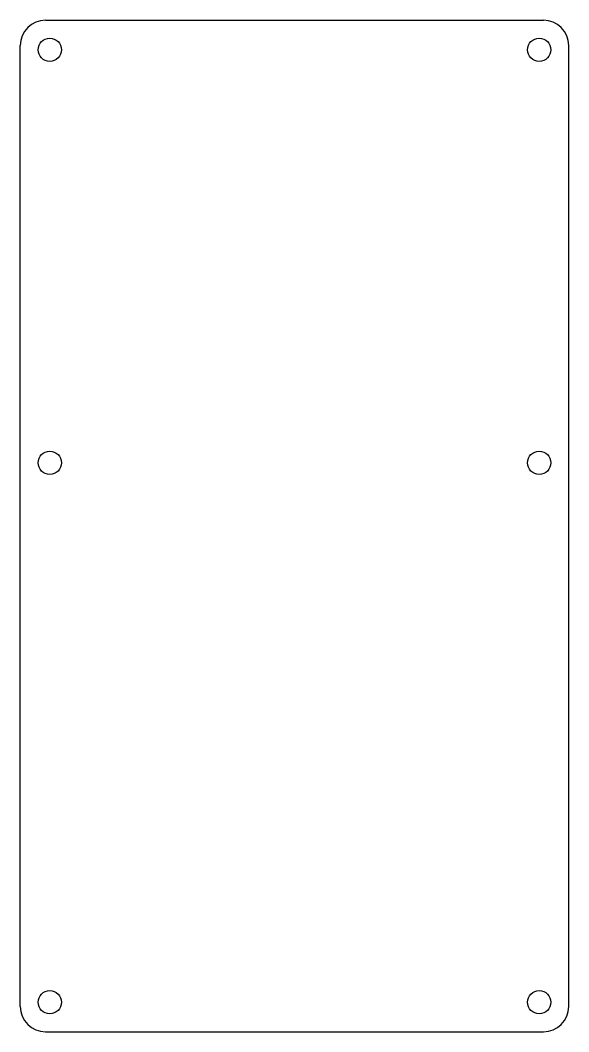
# Model space of a CAD drawing. Extents: x 0 to 65, y 0 to 120.
import ezdxf

# ---------------------------------------------------------------- set-up
doc = ezdxf.new("R2010")
doc.units = 0
doc.header["$MEASUREMENT"] = 0
doc.layers.add('VISIBLE', color=7, linetype='CONTINUOUS')

msp = doc.modelspace()

# ---------------------------------------------------------------- linework, layer by layer
at = {"layer": 'VISIBLE'}
for p, q in [((3, 120), (62, 120)), ((0, 3), (0, 117)), ((65, 3), (65, 117)), ((3, 0), (62, 0))]:
    msp.add_line(p, q, dxfattribs=at)
for centre in [(3.5, 116.5), (61.5, 116.5), (3.5, 67.5), (61.5, 67.5), (3.5, 3.5), (61.5, 3.5)]:
    msp.add_circle(centre, 1.38, dxfattribs=at)
for centre, start, end in [((3, 117), 90, 180), ((62, 117), 0, 90), ((3, 3), 180, 270), ((62, 3), 270, 0)]:
    msp.add_arc(centre, 3, start, end, dxfattribs=at)

doc.saveas('drawing.dxf')
